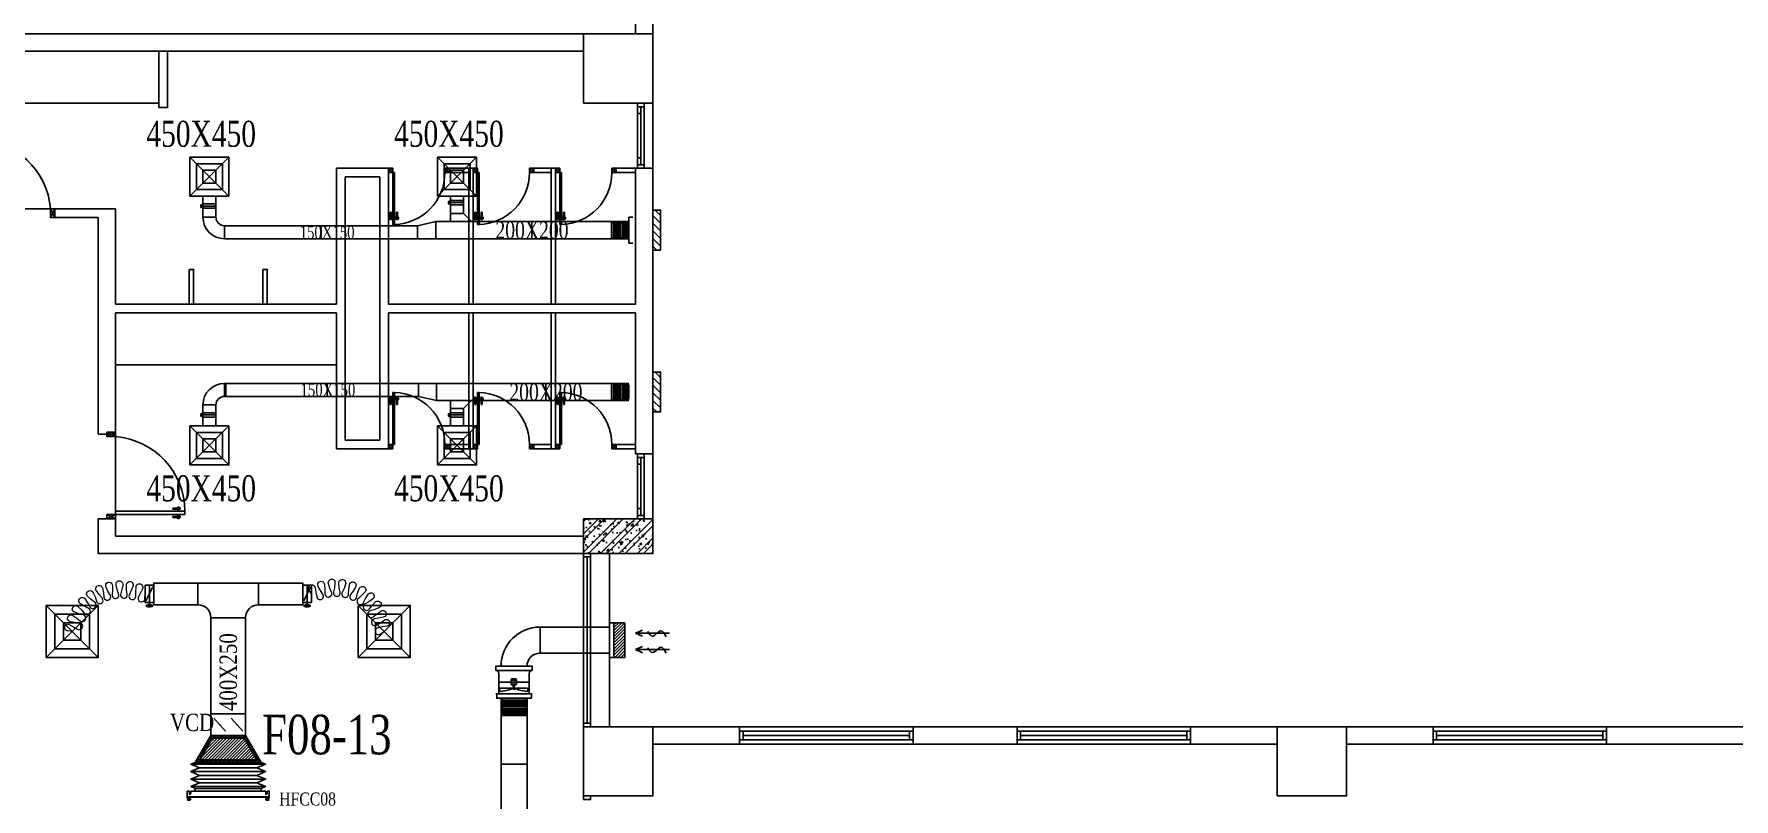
# Model space of a CAD drawing. Header units: metres. Extents: x 352651 to 1421851, y -87441 to -24441.
# Drawn here: x 1015341 to 1034954, y -57295 to -48460 of the extents above; entities that cross this region are included whole.
import ezdxf
from ezdxf.enums import TextEntityAlignment as Align

# ---------------------------------------------------------------- set-up
doc = ezdxf.new("R2010")
doc.units = ezdxf.units.M
doc.header["$LTSCALE"] = 300
doc.header["$MEASUREMENT"] = 0
for name, color, linetype in [('bat noi mem', 4, 'CONTINUOUS'), ('CUA', 8, 'CONTINUOUS'), ('CUAGIO', 2, 'CONTINUOUS'), ('dien', 2, 'CONTINUOUS'), ('HATCH', 145, 'CONTINUOUS'), ('KT', 1, 'CONTINUOUS'), ('THAY', 9, 'CONTINUOUS'), ('thiet bi', 11, 'CONTINUOUS'), ('TUONG', 7, 'CONTINUOUS'), ('vach', 6, 'CONTINUOUS')]:
    doc.layers.add(name, color=color, linetype=linetype)
doc.layers.add('noi mem', color=5, linetype='BATTING', lineweight=0)
doc.styles.add('PHU', font='vntimeh.shx', dxfattribs={"width": 0.8})
doc.styles.add('ROMANS', font='romans.shx', dxfattribs={"width": 0.75, "bigfont": 'romancvn.shx'})
doc.styles.add('VNCC-RMD', font='vntimeh.shx', dxfattribs={"width": 0.75, "height": 300, "bigfont": 'vns.shx'})
doc.linetypes.add('BATTING', pattern='A,0.0001,-0.1,[134,ltypeshp.shx,S=0.1,R=0,X=-0.1,Y=0],-0.2,[134,ltypeshp.shx,S=0.1,R=180,X=0.1,Y=0],-0.1', length=0.4001)

# ---------------------------------------------------------------- blocks, each defined once
blk = doc.blocks.new('A$C1C310622')
at = {"layer": 'CUA', "ltscale": 0.2}
for p, q in [((-167.75, -342.85), (-168.25, -343.35)), ((-167.75, -343.35), (-168.25, -342.85)), ((-167.75, -342.85), (-168.25, -342.85)), ((-168.25, -343.35), (-168.25, -342.85)), ((-167.75, -342.85), (-167.75, -343.35)), ((-167.75, -342.85), (-167.75, -343.35)), ((-167.75, -342.85), (-167.75, -342.85)), ((-161.75, -342.85), (-161.75, -343.35)), ((-161.75, -342.85), (-161.75, -342.85)), ((-161.75, -342.85), (-161.25, -342.85)), ((-161.75, -342.85), (-161.75, -343.35)), ((-161.75, -343.35), (-161.25, -342.85)), ((-161.75, -342.85), (-161.25, -343.35)), ((-161.25, -343.35), (-161.25, -342.85)), ((-167.75, -343.35), (-168.25, -343.35)), ((-161.95, -343.35), (-161.95, -349.35)), ((-161.95, -343.35), (-161.75, -343.35)), ((-161.75, -343.35), (-161.75, -349.35)), ((-161.75, -343.35), (-161.25, -343.35)), ((-161.99, -348.6), (-162.48, -348.6)), ((-162.29, -348.44), (-162.29, -347.94)), ((-162.29, -347.94), (-162.17, -347.94)), ((-162.23, -348.86), (-162.23, -348.31)), ((-162.17, -348.44), (-162.17, -347.94)), ((-161.75, -348.6), (-161.26, -348.6)), ((-161.56, -348.44), (-161.56, -347.94)), ((-161.44, -347.94), (-161.56, -347.94)), ((-161.5, -348.86), (-161.5, -348.31)), ((-161.44, -348.44), (-161.44, -347.94)), ((-161.95, -349.35), (-161.75, -349.35))]:
    blk.add_line(p, q, dxfattribs=at)
for centre in [(-162.23, -348.6), (-161.5, -348.6)]:
    blk.add_circle(centre, 0.173, dxfattribs=at)
at = {"layer": 'CUA', "linetype": 'Continuous'}
blk.add_arc((-161.75, -343.35), 6, 180, 268.2368, dxfattribs=at)
blk = doc.blocks.new('c1000')
at = {"layer": 'CUA', "ltscale": 0.2}
for p, q in [((47, 825), (-2, 825)), ((16, 809), (16, 760)), ((22, 851), (22, 797)), ((28, 809), (28, 760)), ((50, 100), (50, 900)), ((90, 900), (50, 900)), ((90, 100), (90, 900)), ((93, 825), (142, 825)), ((112, 809), (112, 760)), ((118, 851), (118, 797)), ((124, 809), (124, 760)), ((16, 760), (28, 760)), ((124, 760), (112, 760)), ((50, 100), (0, 0)), ((50, 0), (0, 100)), ((50, 0), (50, 100)), ((90, 100), (50, 100)), ((50, 0), (50, 0)), ((950, 0), (950, 100)), ((950, 0), (1000, 100)), ((950, 100), (1000, 0)), ((950, 0), (950, 0))]:
    blk.add_line(p, q, dxfattribs=at)
for points in [[(50, 100), (0, 100), (0, 0), (50, 0)], [(950, 100), (1000, 100), (1000, 0), (950, 0)]]:
    blk.add_lwpolyline(points, close=True, dxfattribs=at)
for centre in [(22, 825), (118, 825)]:
    blk.add_circle(centre, 17.3, dxfattribs=at)
blk.add_arc((81, 28), 872, 4.759, 89.399, dxfattribs=at)
blk = doc.blocks.new('cot1')
at = {"layer": 'vach'}
blk.add_lwpolyline([(-400, -400), (400, -400), (400, 400), (-400, 400)], close=True, dxfattribs=at)
blk = doc.blocks.new('SAD')
at = {"layer": 'CUAGIO', "color": 8}
for p, q in [((-300, -300), (300, 300)), ((300, -300), (-300, 300))]:
    blk.add_line(p, q, dxfattribs=at)
at = {"layer": 'CUAGIO'}
blk.add_lwpolyline([(300, -300), (300, 300), (-300, 300), (-300, -300)], close=True, dxfattribs=at)
at = {"layer": 'CUAGIO', "color": 8}
for points in [[(200, -200), (200, 200), (-200, 200), (-200, -200)], [(100, -100), (100, 100), (-100, 100), (-100, -100)]]:
    blk.add_lwpolyline(points, close=True, dxfattribs=at)
blk = doc.blocks.new('1-van gio D200')
at = {"layer": 'CUAGIO'}
h = blk.add_hatch(dxfattribs=at)
h.set_pattern_fill('ANSI31', color=256, scale=100, style=0)
edge = h.paths.add_edge_path()
edge.add_ellipse((486127, -58494), major_axis=(-38.1, 0), ratio=0.310482, start_angle=0, end_angle=360, ccw=False)
for p, q in [((486167, -58437), (486087, -58277)), ((486127, -58257), (486127, -58494))]:
    blk.add_line(p, q, dxfattribs=at)
at = {"layer": 'CUAGIO', "const_width": 3}
for points in [[(486127, -58457), (486177, -58457), (486177, -58257), (486077, -58257), (486077, -58457), (486127, -58457)], [(486167, -58437), (486087, -58277)], [(486127, -58257), (486127, -58494)]]:
    blk.add_lwpolyline(points, dxfattribs=at)
at = {"layer": 'CUAGIO'}
blk.add_lwpolyline([(486177, -58457), (486077, -58457), (486077, -58257), (486177, -58257)], close=True, dxfattribs=at)
at = {"layer": 'CUAGIO', "const_width": 5.35}
blk.add_lwpolyline([(486131, -58357, -1), (486123, -58357, -1)], format="xyb", close=True, dxfattribs=at)
at = {"layer": 'CUAGIO', "extrusion": (0, 0, -1)}
blk.add_ellipse((486127, -58494), major_axis=(-38.1, 0), ratio=0.310482, start_param=-1.570796, end_param=4.712389, dxfattribs=at)
blk = doc.blocks.new('Quat thong gio 2')
at = {"layer": 'CUAGIO', "color": 2}
for p, q in [((604439, -54339), (604439, -54304)), ((604711, -54304), (604711, -54724)), ((604711, -54304), (604711, -54304)), ((604439, -54689), (604439, -54339)), ((604439, -54339), (604676, -54339)), ((604493, -54499), (604493, -54511)), ((604493, -54499), (604512, -54499)), ((604493, -54523), (604493, -54511)), ((604493, -54523), (604512, -54523)), ((604504, -54486), (604497, -54486)), ((604500, -54486), (604500, -54499)), ((604500, -54536), (604500, -54523)), ((604504, -54352), (604504, -54499)), ((604504, -54670), (604504, -54523)), ((604512, -54499), (604512, -54511)), ((604512, -54506), (604535, -54506)), ((604512, -54523), (604512, -54511)), ((604512, -54516), (604535, -54516)), ((604535, -54494), (604551, -54479)), ((604535, -54494), (604535, -54511)), ((604535, -54528), (604535, -54511)), ((604551, -54479), (604551, -54511)), ((604551, -54479), (604598, -54479)), ((604551, -54543), (604551, -54511)), ((604574, -54339), (604574, -54478)), ((604575, -54543), (604575, -54479)), ((604576, -54339), (604576, -54478)), ((604598, -54479), (604598, -54543)), ((604613, -54494), (604613, -54511)), ((604613, -54528), (604613, -54511)), ((604439, -54689), (604676, -54689)), ((604439, -54689), (604439, -54724)), ((604504, -54536), (604497, -54536)), ((604535, -54528), (604551, -54543)), ((604551, -54543), (604598, -54543)), ((604574, -54543), (604574, -54689)), ((604576, -54543), (604576, -54689)), ((604711, -54724), (604711, -54724))]:
    blk.add_line(p, q, dxfattribs=at)
at = {"layer": 'CUAGIO', "color": 2, "const_width": 1}
for points in [[(604439, -54304), (604439, -54339)], [(604439, -54724), (604439, -54689)]]:
    blk.add_lwpolyline(points, dxfattribs=at)
for points in [[(604711, -54304), (604711, -54304, -0.414214), (604676, -54339), (604439, -54339)], [(604711, -54724), (604711, -54724, 0.414214), (604676, -54689), (604439, -54689)]]:
    blk.add_lwpolyline(points, format="xyb", dxfattribs=at)
at = {"layer": 'CUAGIO', "color": 2}
for points in [[(604497, -54486, -0.067078), (604469, -54367, -0.673836), (604504, -54352)], [(604497, -54536, 0.067078), (604469, -54655, 0.673836), (604504, -54670)]]:
    blk.add_lwpolyline(points, format="xyb", dxfattribs=at)
for centre, radius, start, end in [((604676, -54304), 35, 270, 0), ((604575, -54478), 1.5, 213.5573, 326.4427), ((604598, -54494), 15, 0, 90), ((604575, -54544), 1.5, 33.5573, 146.4427), ((604598, -54528), 15, 270, 0), ((604676, -54724), 35, 0, 90)]:
    blk.add_arc(centre, radius, start, end, dxfattribs=at)
blk = doc.blocks.new('bac noi mem')
at = {"layer": 'bat noi mem'}
for p, q in [((493887, -64673), (493867, -64693)), ((494067, -64693), (493867, -64693)), ((493867, -64693), (493887, -64713)), ((493887, -64713), (493867, -64733)), ((494047, -64673), (493887, -64673)), ((494047, -64713), (493887, -64713)), ((494047, -64673), (494067, -64693)), ((494067, -64693), (494047, -64713)), ((494047, -64713), (494067, -64733)), ((494067, -64733), (493867, -64733)), ((493867, -64733), (493887, -64753)), ((493887, -64753), (493867, -64773)), ((494067, -64773), (493867, -64773)), ((493867, -64773), (493887, -64793)), ((493887, -64793), (493867, -64813)), ((494067, -64813), (493867, -64813)), ((493867, -64813), (493887, -64833)), ((493887, -64833), (493867, -64853)), ((494067, -64853), (493867, -64853)), ((493867, -64853), (493887, -64873)), ((494047, -64753), (493887, -64753)), ((494047, -64793), (493887, -64793)), ((494047, -64833), (493887, -64833)), ((494047, -64873), (493887, -64873)), ((494067, -64733), (494047, -64753)), ((494047, -64753), (494067, -64773)), ((494067, -64773), (494047, -64793)), ((494047, -64793), (494067, -64813)), ((494067, -64813), (494047, -64833)), ((494047, -64833), (494067, -64853)), ((494067, -64853), (494047, -64873))]:
    blk.add_line(p, q, dxfattribs=at)

msp = doc.modelspace()

# ---------------------------------------------------------------- hatches: boundary and pattern name
at = {"layer": 'CUAGIO'}
h = msp.add_hatch(dxfattribs=at)
h.set_pattern_fill('ANSI31', color=256, scale=100, style=0)
h.set_pattern_definition([(315, (1049375.8025, 192657.5093), (4.41941738, 4.41941738), [])])
edge = h.paths.add_edge_path()
edge.add_ellipse((1020128.8, -50406), major_axis=(0, -19), ratio=0.3104819, start_angle=0, end_angle=360, ccw=False)
h = msp.add_hatch(dxfattribs=at)
h.set_pattern_fill('ANSI31', color=256, scale=100, style=0)
h.set_pattern_definition([(315, (1046518.264, 192615.432), (4.41941738, 4.41941738), [])])
edge = h.paths.add_edge_path()
edge.add_ellipse((1017271.3, -50448.1), major_axis=(0, -19), ratio=0.3104819, start_angle=0, end_angle=360, ccw=False)
h = msp.add_hatch(dxfattribs=at)
h.set_pattern_fill('ANSI31', color=256, scale=500, style=0)
h.set_pattern_definition([(315, (508645.29, -99930.654), (-44.194174, -44.194174), [])])
h.paths.add_polyline_path([(1022482.1, -50955.2), (1022569.3, -50955.2), (1022569.3, -50494.3), (1022482.1, -50494.3)])
h = msp.add_hatch(dxfattribs=at)
h.set_pattern_fill('ANSI31', color=256, scale=500, style=0)
h.set_pattern_definition([(315, (508645.29, -101800.344), (-44.194174, -44.194174), [])])
h.paths.add_polyline_path([(1022482.1, -52824.8), (1022569.3, -52824.8), (1022569.3, -52364), (1022482.1, -52364)])
h = msp.add_hatch(dxfattribs=at)
h.set_pattern_fill('ANSI31', color=256, scale=100, style=0)
h.set_pattern_definition([(315, (1046518.264, 190203.664), (4.41941738, 4.41941738), [])])
edge = h.paths.add_edge_path()
edge.add_ellipse((1017271.3, -52859.8), major_axis=(0, -19), ratio=0.3104819, start_angle=0, end_angle=360, ccw=False)
h = msp.add_hatch(dxfattribs=at)
h.set_pattern_fill('ANSI31', color=256, scale=100, style=0)
h.set_pattern_definition([(315, (1049375.8025, 190203.664), (4.41941738, 4.41941738), [])])
edge = h.paths.add_edge_path()
edge.add_ellipse((1020128.8, -52859.8), major_axis=(0, -19), ratio=0.3104819, start_angle=0, end_angle=360, ccw=False)
h = msp.add_hatch(dxfattribs=at)
h.set_pattern_fill('DOTS', color=256, scale=200, style=0)
h.set_pattern_definition([(0, (187528.832, -113850.794), (6.25, 12.5), [0, -12.5])])
h.paths.add_polyline_path([(1017382.1, -56561.5), (1017201.1, -56871.5), (1017963.1, -56871.5), (1017782.1, -56561.5)])
h.paths.add_polyline_path([(1017764.9, -56591.5), (1017910.8, -56841.5), (1017253.4, -56841.5), (1017399.3, -56591.5)], flags=16)
h = msp.add_hatch(dxfattribs=at)
h.set_pattern_fill('ANSI31', color=256, scale=200, style=0)
h.set_pattern_definition([(45, (174941.88, -88621.382), (-17.6776695, 17.6776695), [])])
h.paths.add_polyline_path([(1017910.8, -56841.5), (1017764.9, -56591.5), (1017399.3, -56591.5), (1017253.4, -56841.5)])
at = {"layer": 'dien'}
h = msp.add_hatch(dxfattribs=at)
h.set_pattern_fill('ANSI31', color=256, scale=200, style=0)
h.set_pattern_definition([(45, (262244.898, -63978.07), (-17.6776695, 17.6776695), [])])
h.paths.add_polyline_path([(1022158.1, -55259.6), (1022032.1, -55259.6), (1022032.1, -55659.6), (1022158.1, -55659.6)])
at = {"layer": 'HATCH', "linetype": 'Continuous'}
h = msp.add_hatch(dxfattribs=at)
h.set_pattern_fill('ANSI32', color=256, scale=400, style=0)
h.set_pattern_definition([(45, (533849.62, -347750.56), (-106.066017, 106.066017), []), (45, (533920.34, -347750.56), (-106.066017, 106.066017), [])])
h.paths.add_polyline_path([(1022382.1, -54059.6), (1022082.1, -54059.6), (1022082.1, -54359.6), (1022382.1, -54359.6)])
h.paths.add_polyline_path([(1022482.1, -54059.6), (1022382.1, -54059.6), (1022382.1, -54359.6), (1022482.1, -54359.6)])
h.paths.add_polyline_path([(1022082.1, -54059.6), (1021682.1, -54059.6), (1021682.1, -54359.6), (1022082.1, -54359.6)])
h.paths.add_polyline_path([(1022082.1, -54359.6), (1021682.1, -54359.6), (1021682.1, -54459.6), (1022082.1, -54459.6)])
h.paths.add_polyline_path([(1022482.1, -54359.6), (1022082.1, -54359.6), (1022082.1, -54459.6), (1022482.1, -54459.6)])
h = msp.add_hatch(dxfattribs=at)
h.set_pattern_fill('AR-CONC,_O', color=256, scale=30)
h.set_pattern_definition([(50, (533849.62, -347750.56), (215.178055, -18.82564), [22.5, -247.5]), (355, (533849.62, -347750.56), (-41.6254, 225.65764), [18, -198]), (100.4514, (533867.56, -347752.12), (173.552815, 206.83186), [19.12206, -210.34263]), (46.1842, (533849.62, -347690.56), (320.17231, -49.6557), [33.75, -371.25]), (96.6356, (533876.3, -347694.7), (280.39881, 292.23536), [28.68309, -315.5139]), (351.1842, (533849.62, -347690.56), (280.39858, 292.23558), [27, -297]), (21, (533879.62, -347705.56), (179.072116, -120.785667), [22.5, -247.5]), (326, (533879.62, -347705.56), (72.9946, 217.54501), [18, -198]), (71.4514, (533894.55, -347715.62), (252.06679, 96.75915), [19.12206, -210.34263]), (37.5, (533849.624, -347750.556), (3.647957, 99.868156), [0, -195.6, 0, -201, 0, -198.75]), (7.5, (533849.62, -347750.56), (78.920861, 118.323514), [0, -114.6, 0, -191.1, 0, -75.75]), (327.5, (533782.724, -347750.556), (160.146731, -6.766462), [0, -75, 0, -234, 0, -310.5]), (317.5, (533752.72, -347750.56), (174.95585, 30.031495), [0, -97.5, 0, -155.4, 0, -220.5])])
h.paths.add_polyline_path([(1022382.1, -54059.6), (1022082.1, -54059.6), (1022082.1, -54359.6), (1022382.1, -54359.6)])
h.paths.add_polyline_path([(1022482.1, -54059.6), (1022382.1, -54059.6), (1022382.1, -54359.6), (1022482.1, -54359.6)])
h.paths.add_polyline_path([(1022482.1, -54359.6), (1022082.1, -54359.6), (1022082.1, -54459.6), (1022482.1, -54459.6)])
h.paths.add_polyline_path([(1022082.1, -54359.6), (1021682.1, -54359.6), (1021682.1, -54459.6), (1022082.1, -54459.6)])
h.paths.add_polyline_path([(1022082.1, -54059.6), (1021682.1, -54059.6), (1021682.1, -54359.6), (1022082.1, -54359.6)])

# ---------------------------------------------------------------- linework, layer by layer
at = {"layer": 'bat noi mem'}
for p, q in [((1020749.8, -56131.6), (1020729.8, -56151.6)), ((1021029.4, -56151.6), (1020729.8, -56151.6)), ((1020729.8, -56151.6), (1020749.8, -56171.6)), ((1020749.8, -56171.6), (1020729.8, -56191.6)), ((1021029.4, -56191.6), (1020729.8, -56191.6)), ((1020729.8, -56191.6), (1020749.8, -56211.6)), ((1020749.8, -56211.6), (1020729.8, -56231.6)), ((1021029.4, -56231.6), (1020729.8, -56231.6)), ((1020729.8, -56231.6), (1020749.8, -56251.6)), ((1020749.8, -56251.6), (1020729.8, -56271.6)), ((1021029.4, -56271.6), (1020729.8, -56271.6)), ((1020729.8, -56271.6), (1020749.8, -56291.6)), ((1021009.4, -56131.6), (1020749.8, -56131.6)), ((1021009.4, -56171.6), (1020749.8, -56171.6)), ((1021009.4, -56211.6), (1020749.8, -56211.6)), ((1021009.4, -56251.6), (1020749.8, -56251.6)), ((1021009.4, -56131.6), (1021029.4, -56151.6)), ((1021029.4, -56151.6), (1021009.4, -56171.6)), ((1021009.4, -56171.6), (1021029.4, -56191.6)), ((1021029.4, -56191.6), (1021009.4, -56211.6)), ((1021009.4, -56211.6), (1021029.4, -56231.6)), ((1021029.4, -56231.6), (1021009.4, -56251.6)), ((1021009.4, -56251.6), (1021029.4, -56271.6)), ((1021029.4, -56271.6), (1021009.4, -56291.6)), ((1020749.8, -56291.6), (1020729.8, -56311.6)), ((1021029.4, -56311.6), (1020729.8, -56311.6)), ((1020729.8, -56311.6), (1020749.8, -56331.6)), ((1021029.4, -56331.6), (1020729.8, -56331.6)), ((1021009.4, -56291.6), (1020749.8, -56291.6)), ((1021009.4, -56291.6), (1021029.4, -56311.6)), ((1021029.4, -56311.6), (1021009.4, -56331.6)), ((1018013.1, -56892.9), (1017151.1, -56892.9)), ((1018013.1, -56892.9), (1017151.1, -56892.9)), ((1017151.1, -56978.6), (1018013.1, -56978.6)), ((1018013.1, -57064.3), (1017151.1, -57064.3)), ((1017913.1, -56935.7), (1017251.1, -56935.7)), ((1017913.1, -57021.5), (1017251.1, -57021.5)), ((1018013.1, -57150), (1017151.1, -57150)), ((1017201.1, -57171.5), (1017963.1, -57171.5)), ((1017251.1, -57107.2), (1017913.1, -57107.2))]:
    msp.add_line(p, q, dxfattribs=at)
for points in [[(1017201.1, -57171.5), (1017151.1, -57150), (1017251.1, -57107.2), (1017151.1, -57064.3), (1017251.1, -57021.5), (1017151.1, -56978.6), (1017251.1, -56935.7), (1017151.1, -56892.9), (1017201.1, -56871.5)], [(1017963.1, -57171.5), (1018013.1, -57150), (1017913.1, -57107.2), (1018013.1, -57064.3), (1017913.1, -57021.5), (1018013.1, -56978.6), (1017913.1, -56935.7), (1018013.1, -56892.9), (1017963.1, -56871.5)]]:
    msp.add_lwpolyline(points, dxfattribs=at)
at = {"layer": 'CUA', "linetype": 'Continuous'}
for p, q in [((1016782.1, -48659.6), (1016782.1, -49309.6)), ((1016882.1, -48659.6), (1016882.1, -49309.6)), ((1014482.1, -49259.6), (1016782.1, -49259.6)), ((1016782.1, -49309.6), (1016882.1, -49309.6)), ((1022302.1, -49889.6), (1022302.1, -49379.6)), ((1022342.1, -49379.6), (1022342.1, -49889.6)), ((1022382.1, -49969.6), (1022382.1, -49299.6)), ((1020357.1, -50009.6), (1020132.1, -50009.6)), ((1021307.1, -50009.6), (1021107.1, -50009.6)), ((1022282.1, -50009.6), (1022057.1, -50009.6)), ((1020132.1, -50059.6), (1020357.1, -50059.6)), ((1021107.1, -50059.6), (1021307.1, -50059.6)), ((1022057.1, -50059.6), (1022282.1, -50059.6)), ((1016282.1, -52279.6), (1018832.1, -52279.6)), ((1020132.1, -53199.6), (1020357.1, -53199.6)), ((1020357.1, -53249.6), (1020132.1, -53249.6)), ((1021107.1, -53199.6), (1021307.1, -53199.6)), ((1021307.1, -53249.6), (1021107.1, -53249.6)), ((1022057.1, -53199.6), (1022282.1, -53199.6)), ((1022282.1, -53249.6), (1022057.1, -53249.6)), ((1022302.1, -53939.6), (1022302.1, -53429.6)), ((1022342.1, -53429.6), (1022342.1, -53939.6)), ((1022382.1, -54019.6), (1022382.1, -53349.6)), ((1021682.1, -56419.6), (1021682.1, -54499.6)), ((1021682.1, -56419.6), (1021682.1, -54499.6)), ((1021722.1, -54499.6), (1021722.1, -56419.6)), ((1021722.1, -54499.6), (1021722.1, -56419.6)), ((1021762.1, -56419.6), (1021762.1, -54499.6)), ((1021762.1, -56419.6), (1021762.1, -54499.6)), ((1023482.1, -56509.6), (1025482.1, -56509.6)), ((1025482.1, -56509.6), (1023482.1, -56509.6)), ((1025482.1, -56609.6), (1023482.1, -56609.6)), ((1025442.1, -56559.6), (1023522.1, -56559.6)), ((1026682.1, -56509.6), (1028682.1, -56509.6)), ((1028682.1, -56509.6), (1026682.1, -56509.6)), ((1028682.1, -56609.6), (1026682.1, -56609.6)), ((1028642.1, -56559.6), (1026722.1, -56559.6)), ((1031482.1, -56509.6), (1033482.1, -56509.6)), ((1033482.1, -56509.6), (1031482.1, -56509.6)), ((1033482.1, -56609.6), (1031482.1, -56609.6)), ((1033442.1, -56559.6), (1031522.1, -56559.6))]:
    msp.add_line(p, q, dxfattribs=at)
at = {"layer": 'CUA'}
for points in [[(1022302.1, -49299.6), (1022382.1, -49299.6), (1022382.1, -49259.6), (1022302.1, -49259.6)], [(1022302.1, -49299.6), (1022302.1, -49379.6), (1022342.1, -49379.6), (1022342.1, -49299.6)], [(1022302.1, -49889.6), (1022302.1, -49969.6), (1022342.1, -49969.6), (1022342.1, -49889.6)], [(1022302.1, -50009.6), (1022382.1, -50009.6), (1022382.1, -49969.6), (1022302.1, -49969.6)], [(1022302.1, -53349.6), (1022382.1, -53349.6), (1022382.1, -53309.6), (1022302.1, -53309.6)], [(1022302.1, -53349.6), (1022302.1, -53429.6), (1022342.1, -53429.6), (1022342.1, -53349.6)], [(1022302.1, -53939.6), (1022302.1, -54019.6), (1022342.1, -54019.6), (1022342.1, -53939.6)], [(1022302.1, -54059.6), (1022382.1, -54059.6), (1022382.1, -54019.6), (1022302.1, -54019.6)]]:
    msp.add_lwpolyline(points, close=True, dxfattribs=at)
at = {"layer": 'CUA', "linetype": 'Continuous'}
for points in [[(1020357.1, -51579.6), (1020357.1, -50009.6), (1020407.1, -50009.6), (1020407.1, -51579.6)], [(1021307.1, -51579.6), (1021307.1, -50009.6), (1021357.1, -50009.6), (1021357.1, -51579.6)], [(1017132.1, -51179.6), (1017182.1, -51179.6), (1017182.1, -51579.6), (1017132.1, -51579.6)], [(1017982.1, -51179.6), (1018032.1, -51179.6), (1018032.1, -51579.6), (1017982.1, -51579.6)], [(1020357.1, -51679.6), (1020357.1, -53249.6), (1020407.1, -53249.6), (1020407.1, -51679.6)], [(1021307.1, -51679.6), (1021307.1, -53249.6), (1021357.1, -53249.6), (1021357.1, -51679.6)], [(1021682.1, -54499.6), (1021762.1, -54499.6), (1021762.1, -54459.6), (1021682.1, -54459.6)], [(1021682.1, -56459.6), (1021762.1, -56459.6), (1021762.1, -56419.6), (1021682.1, -56419.6)], [(1021682.1, -56459.6), (1021762.1, -56459.6), (1021762.1, -56419.6), (1021682.1, -56419.6)], [(1023482.1, -56609.6), (1023522.1, -56609.6), (1023522.1, -56509.6), (1023482.1, -56509.6)], [(1025482.1, -56609.6), (1025442.1, -56609.6), (1025442.1, -56509.6), (1025482.1, -56509.6)], [(1026682.1, -56609.6), (1026722.1, -56609.6), (1026722.1, -56509.6), (1026682.1, -56509.6)], [(1028682.1, -56609.6), (1028642.1, -56609.6), (1028642.1, -56509.6), (1028682.1, -56509.6)], [(1031482.1, -56609.6), (1031522.1, -56609.6), (1031522.1, -56509.6), (1031482.1, -56509.6)], [(1033482.1, -56609.6), (1033442.1, -56609.6), (1033442.1, -56509.6), (1033482.1, -56509.6)], [(1021682.1, -57259.6), (1021762.1, -57259.6), (1021762.1, -57299.6), (1021682.1, -57299.6)]]:
    msp.add_lwpolyline(points, close=True, dxfattribs=at)
at = {"layer": 'CUAGIO'}
for p, q in [((1017289.6, -50332.6), (1017289.6, -50574.7)), ((1017439.6, -50574.7), (1017439.6, -50332.6)), ((1020147.1, -50332.6), (1020147.1, -50624.7)), ((1020297.1, -50532.6), (1020297.1, -50332.6)), ((1017439.6, -50448.1), (1017271.3, -50448.1)), ((1017439.6, -50574.7), (1017289.6, -50574.7)), ((1020297.1, -50406), (1020128.8, -50406)), ((1020297.1, -50532.6), (1020147.1, -50532.6)), ((1020297.1, -50532.6), (1020389.2, -50624.7)), ((1022205.3, -50874.7), (1022205.3, -50574.7)), ((1022205.3, -50574.7), (1022251.4, -50574.7)), ((1019765.9, -50674.7), (1017539.6, -50674.7)), ((1017539.6, -50824.7), (1017539.6, -50674.7)), ((1018655.9, -50824.7), (1018655.9, -50674.7)), ((1019975.9, -50624.7), (1019765.9, -50674.7)), ((1019765.9, -50674.7), (1019765.9, -50824.7)), ((1019975.9, -50624.7), (1019975.9, -50824.7)), ((1020063.8, -50624.7), (1019975.9, -50624.7)), ((1022205.3, -50624.7), (1020063.8, -50624.7)), ((1021085.9, -50824.7), (1021085.9, -50624.7)), ((1022205.3, -50824.7), (1017539.6, -50824.7)), ((1022205.3, -50874.7), (1022251.4, -50874.7)), ((1022205.3, -52494.4), (1017539.6, -52494.4)), ((1017539.6, -52494.4), (1017539.6, -52644.4)), ((1017555.3, -52494.4), (1017555.3, -52644.4)), ((1018722.3, -52494.4), (1018722.3, -52644.4)), ((1019775.3, -52644.4), (1019775.3, -52494.4)), ((1019985.3, -52694.4), (1019985.3, -52494.4)), ((1021246.6, -52694.4), (1021246.6, -52494.4)), ((1017289.6, -52986.5), (1017289.6, -52744.4)), ((1017439.6, -52744.4), (1017289.6, -52744.4)), ((1017439.6, -52744.4), (1017439.6, -52986.5)), ((1019775.3, -52644.4), (1017539.6, -52644.4)), ((1019985.3, -52694.4), (1019775.3, -52644.4)), ((1022205.3, -52694.4), (1019985.3, -52694.4)), ((1020147.1, -52986.5), (1020147.1, -52694.4)), ((1020297.1, -52786.5), (1020389.2, -52694.4)), ((1017439.6, -52859.8), (1017271.3, -52859.8)), ((1020297.1, -52859.8), (1020128.8, -52859.8)), ((1020297.1, -52786.5), (1020147.1, -52786.5)), ((1020297.1, -52786.5), (1020297.1, -52986.5)), ((1017782.1, -55201.5), (1017382.1, -55201.5)), ((1021982.1, -55259.6), (1021982.1, -55659.6)), ((1022032.1, -55259.6), (1021982.1, -55259.6)), ((1021982.1, -55259.6), (1021982.1, -55659.6)), ((1022032.1, -55259.6), (1021982.1, -55259.6)), ((1022032.1, -55659.6), (1022032.1, -55259.6)), ((1022032.1, -55659.6), (1022032.1, -55259.6)), ((1021179.4, -55609.6), (1021179.4, -55309.6)), ((1022032.1, -55659.6), (1021982.1, -55659.6)), ((1022032.1, -55659.6), (1021982.1, -55659.6)), ((1020669.4, -55809.6), (1020669.4, -55759.6)), ((1021089.4, -55809.6), (1021089.4, -55759.6)), ((1020679.4, -56081.6), (1020679.4, -56131.6)), ((1021079.4, -56131.6), (1021079.4, -56081.6)), ((1017549, -56510.7), (1017415.2, -56362.2)), ((1017749, -56510.7), (1017615.2, -56362.2)), ((1017201.1, -56871.5), (1017382.1, -56561.5)), ((1017382.1, -56561.5), (1017782.1, -56561.5)), ((1017782.1, -56561.5), (1017963.1, -56871.5)), ((1017201.1, -56871.5), (1017963.1, -56871.5)), ((1017201.1, -56871.5), (1017963.1, -56871.5)), ((1017913.1, -56935.7), (1017913.1, -56935.7))]:
    msp.add_line(p, q, dxfattribs=at)
at = {"layer": 'CUAGIO', "linetype": 'ByBlock', "ltscale": 1.5}
for p, q in [((1022005.3, -50824.7), (1022005.3, -50624.7)), ((1022005.3, -52694.4), (1022005.3, -52494.4))]:
    msp.add_line(p, q, dxfattribs=at)
at = {"layer": 'CUAGIO', "ltscale": 1.5}
for p, q in [((1017232.1, -54801.5), (1017932.1, -54801.5)), ((1020729.4, -56891.6), (1020729.4, -56131.6)), ((1021029.4, -56891.6), (1021029.4, -56131.6))]:
    msp.add_line(p, q, dxfattribs=at)
at = {"layer": 'CUAGIO', "color": 2}
for p, q in [((1017382.1, -55201.5), (1017382.1, -56311.5)), ((1017782.1, -56311.5), (1017782.1, -55201.5)), ((1021179.4, -55309.6), (1021982.1, -55309.6)), ((1021179.4, -55609.6), (1021982.1, -55609.6)), ((1020729.4, -55759.6), (1021029.4, -55759.6)), ((1021029.4, -56131.6), (1020729.4, -56131.6))]:
    msp.add_line(p, q, dxfattribs=at)
at = {"layer": 'CUAGIO', "color": 6, "ltscale": 100}
for p, q in [((1022278.8, -55380), (1022360.3, -55345.2)), ((1022673.8, -55380), (1022278.8, -55380)), ((1022278.8, -55380), (1022360.3, -55414.8)), ((1022278.8, -55570), (1022360.3, -55535.2)), ((1022673.8, -55570), (1022278.8, -55570)), ((1022278.8, -55570), (1022360.3, -55604.8))]:
    msp.add_line(p, q, dxfattribs=at)
at = {"layer": 'CUAGIO', "const_width": 1.5}
for points in [[(1020147.1, -50406), (1020147.1, -50431), (1020297.1, -50431), (1020297.1, -50381), (1020147.1, -50381), (1020147.1, -50406)], [(1020181.8, -50426), (1020261.7, -50386)], [(1017439.6, -50448.1), (1017271.3, -50448.1)], [(1017289.6, -50448.1), (1017289.6, -50473.1), (1017439.6, -50473.1), (1017439.6, -50423.1), (1017289.6, -50423.1), (1017289.6, -50448.1)], [(1017324.3, -50468.1), (1017404.2, -50428.1)], [(1020297.1, -50406), (1020128.8, -50406)], [(1017439.6, -52859.8), (1017271.3, -52859.8)], [(1017289.6, -52859.8), (1017289.6, -52884.8), (1017439.6, -52884.8), (1017439.6, -52834.8), (1017289.6, -52834.8), (1017289.6, -52859.8)], [(1017324.3, -52879.8), (1017404.2, -52839.9)], [(1020297.1, -52859.8), (1020128.8, -52859.8)], [(1020147.1, -52859.8), (1020147.1, -52884.8), (1020297.1, -52884.8), (1020297.1, -52834.8), (1020147.1, -52834.8), (1020147.1, -52859.8)], [(1020181.8, -52879.8), (1020261.7, -52839.9)]]:
    msp.add_lwpolyline(points, dxfattribs=at)
at = {"layer": 'CUAGIO'}
for points in [[(1020147.1, -50431), (1020147.1, -50381), (1020297.1, -50381), (1020297.1, -50431)], [(1017289.6, -50473.1), (1017289.6, -50423.1), (1017439.6, -50423.1), (1017439.6, -50473.1)], [(1022482.1, -50955.2), (1022569.3, -50955.2), (1022569.3, -50494.3), (1022482.1, -50494.3)], [(1022482.1, -52824.8), (1022569.3, -52824.8), (1022569.3, -52364), (1022482.1, -52364)], [(1017289.6, -52884.8), (1017289.6, -52834.8), (1017439.6, -52834.8), (1017439.6, -52884.8)], [(1020147.1, -52884.8), (1020147.1, -52834.8), (1020297.1, -52834.8), (1020297.1, -52884.8)], [(1016672.1, -54826.5), (1016722.1, -54826.5), (1016722.1, -55026.5), (1016672.1, -55026.5)], [(1017232.1, -55051.5), (1016722.1, -55051.5), (1016722.1, -54801.5), (1017232.1, -54801.5)], [(1017932.1, -55051.5), (1018442.1, -55051.5), (1018442.1, -54801.5), (1017932.1, -54801.5)], [(1018442.1, -54826.5), (1018492.1, -54826.5), (1018492.1, -55026.5), (1018442.1, -55026.5)], [(1017382.1, -56311.5), (1017782.1, -56311.5), (1017782.1, -56561.5), (1017382.1, -56561.5)], [(1017382.1, -56561.5), (1017782.1, -56561.5), (1017963.1, -56871.5), (1017201.1, -56871.5)], [(1017399.3, -56591.5), (1017764.9, -56591.5), (1017910.8, -56841.5), (1017253.4, -56841.5)]]:
    msp.add_lwpolyline(points, close=True, dxfattribs=at)
for points, const_width in [([(1020221.8, -50407.8, -1), (1020221.8, -50404.2, -1)], 2.67), ([(1017364.3, -50449.9, -1), (1017364.3, -50446.2, -1)], 2.67), ([(1017364.3, -52861.7, -1), (1017364.3, -52858, -1)], 2.67), ([(1020221.8, -52861.7, -1), (1020221.8, -52858, -1)], 2.67), ([(1017477.1, -56436.5, 1), (1017487.1, -56436.5, 1)], 10), ([(1017677.1, -56436.5, 1), (1017687.1, -56436.5, 1)], 10)]:
    msp.add_lwpolyline(points, format="xyb", close=True, dxfattribs=dict(at, const_width=const_width))
at = {"layer": 'CUAGIO', "color": 2}
for points in [[(1020669.4, -55809.6), (1021089.4, -55809.6), (1021089.4, -55759.6), (1020669.4, -55759.6)], [(1020679.4, -56081.6), (1021079.4, -56081.6), (1021079.4, -56131.6), (1020679.4, -56131.6)], [(1020729.4, -56891.6), (1021029.4, -56891.6), (1021029.4, -60054), (1020729.4, -60054)]]:
    msp.add_lwpolyline(points, close=True, dxfattribs=at)
at = {"layer": 'CUAGIO'}
for centre, radius, start, end in [((1017539.6, -50574.7), 250, 180, 270), ((1017539.6, -50574.7), 100, 180, 270), ((1017539.6, -52744.4), 250, 90, 180), ((1017539.6, -52744.4), 100, 90, 180), ((1017232.1, -55201.5), 150, 0, 90), ((1017932.1, -55201.5), 150, 90, 180), ((1021179.4, -55759.6), 450, 90, 180), ((1021179.4, -55759.6), 150, 90, 180)]:
    msp.add_arc(centre, radius, start, end, dxfattribs=at)
at = {"layer": 'CUAGIO', "extrusion": (0, 0, -1)}
for centre in [(1020128.8, -50406), (1017271.3, -50448.1), (1017271.3, -52859.8), (1020128.8, -52859.8)]:
    msp.add_ellipse(centre, major_axis=(0, -19), ratio=0.3104819, start_param=-1.5707963, end_param=4.712389, dxfattribs=at)
at = {"layer": 'CUAGIO', "color": 9, "ltscale": 100}
for points in [[(1022635.8, -55420), (1022570.3, -55352.5), (1022477.8, -55414.5), (1022421.8, -55360.5)], [(1022635.8, -55610), (1022570.3, -55542.5), (1022477.8, -55604.5), (1022421.8, -55550.5)]]:
    msp.add_spline(points, degree=3, dxfattribs=at)
at = {"layer": 'dien'}
msp.add_lwpolyline([(1022158.1, -55259.6), (1022032.1, -55259.6), (1022032.1, -55659.6), (1022158.1, -55659.6)], close=True, dxfattribs=at)
at = {"layer": 'noi mem', "linetype": 'ByBlock', "ltscale": 1.5}
for points in [[(1015782.1, -55359.6), (1015731.4, -55354.4, -1.3333333), (1015753.8, -55282.8), (1015798.4, -55307.6), (1015843, -55332.4, 1.3333333), (1015865.5, -55260.8), (1015814.8, -55255.6), (1015763.8, -55246.9, -1.3333333), (1015790.8, -55177), (1015834.4, -55204.8), (1015873.8, -55236.2, 1.3333333), (1015907.6, -55169.2), (1015858.9, -55156.2), (1015810.6, -55137.7, -1.3333333), (1015850.7, -55074.4), (1015888, -55110.2), (1015920.6, -55148.6, 1.3333333), (1015966.8, -55089.5), (1015921.6, -55067.2), (1015877.8, -55039.8, -1.3333333), (1015929.5, -54985.4), (1015959.1, -55027.8), (1015983.6, -55071.9, 1.3333333), (1016040.3, -55022.9), (1016000.3, -54992.2), (1015962.8, -54956.7, -1.3333333), (1016024.1, -54913.5), (1016044.9, -54960.9), (1016060.3, -55008.8, 1.3333333), (1016125.5, -54971.8), (1016092.2, -54934), (1016062.3, -54891.9, -1.3333333), (1016130.8, -54861.4), (1016142, -54911.9), (1016147.8, -54962, 1.3333333), (1016219, -54938.4), (1016193.7, -54894.8), (1016172.5, -54847.6, -1.3333333), (1016245.7, -54831.1), (1016246.8, -54882.8), (1016242.7, -54933, 1.3333333), (1016317.1, -54923.8), (1016300.9, -54876.1), (1016289.3, -54825.7, -1.3333333), (1016364.3, -54823.8), (1016355.3, -54874.7), (1016341.5, -54923.2, 1.3333333), (1016416.3, -54928.6), (1016409.6, -54878.6), (1016408.1, -54827, -1.3333333), (1016482, -54839.7), (1016463.3, -54887.9), (1016441.6, -54934, 1.3333333), (1016514.5, -54951.6), (1016516.2, -54900.7), (1016518.1, -54849.7, -1.3333333), (1016591, -54867.4), (1016569.2, -54913.6), (1016547.4, -54959.7, 1.3333333), (1016620.2, -54977.5), (1016622.1, -54926.5)], [(1018542.1, -54926.5), (1018514.7, -54883.5, -1.3333333), (1018584.6, -54856.1), (1018593.7, -54906.3), (1018602.7, -54956.4, 1.3333333), (1018672.5, -54929.1), (1018645.3, -54886.2), (1018620.9, -54840.6, -1.3333333), (1018692.6, -54818.4), (1018698.2, -54869.8), (1018698, -54920.1, 1.3333333), (1018771.6, -54905.6), (1018752.5, -54859.2), (1018738.3, -54809.5, -1.3333333), (1018813, -54802.9), (1018807.6, -54854.3), (1018796.9, -54903.4, 1.3333333), (1018871.9, -54904.8), (1018863, -54855.4), (1018859.5, -54803.8, -1.3333333), (1018933.9, -54813.1), (1018917.9, -54862.2), (1018897.1, -54908, 1.3333333), (1018970.1, -54925.1), (1018971.8, -54874.9), (1018979.3, -54823.8, -1.3333333), (1019050.1, -54848.6), (1019024, -54893.2), (1018994, -54933.5, 1.3333333), (1019061.8, -54965.7), (1019074, -54916.9), (1019092.1, -54868.5, -1.3333333), (1019156.1, -54907.7), (1019121.2, -54945.8), (1019083.4, -54978.9, 1.3333333), (1019142.9, -55024.6), (1019165.1, -54979.6), (1019193, -54936.1, -1.3333333), (1019247.3, -54987.8), (1019205.2, -55017.8), (1019161.3, -55042.1, 1.3333333), (1019209.8, -55099.3), (1019241, -55060), (1019277.4, -55023.3, -1.3333333), (1019319.6, -55085.3), (1019272.1, -55105.7), (1019224.1, -55120.3, 1.3333333), (1019259.4, -55186.5), (1019298.2, -55154.6), (1019340.8, -55126, -1.3333333), (1019369.9, -55195.1), (1019319.7, -55205.6), (1019269.7, -55215.3, 1.3333333), (1019297.9, -55284.8), (1019340.5, -55256.9), (1019383.2, -55229, -1.3333333), (1019411.4, -55298.5), (1019361.3, -55308.2), (1019311.3, -55317.9, 1.3333333), (1019339.5, -55387.4), (1019382.1, -55359.6)]]:
    msp.add_lwpolyline(points, format="xyb", dxfattribs=at)
at = {"layer": 'THAY'}
for p, q in [((1022482.1, -49259.6), (1022482.1, -50009.6)), ((1014582.1, -50479.6), (1015582.1, -50479.6)), ((1016282.1, -53079.6), (1016282.1, -54059.6)), ((1022482.1, -53309.6), (1022482.1, -54059.6)), ((1021982.1, -54459.6), (1021982.1, -56459.6)), ((1021982.1, -54459.6), (1021982.1, -56459.6))]:
    msp.add_line(p, q, dxfattribs=at)
at = {"layer": 'THAY', "linetype": 'Continuous'}
for p, q in [((1023482.1, -56459.6), (1025482.1, -56459.6)), ((1026682.1, -56459.6), (1028682.1, -56459.6)), ((1031482.1, -56459.6), (1033482.1, -56459.6)), ((1023482.1, -56659.6), (1025482.1, -56659.6)), ((1026682.1, -56659.6), (1028682.1, -56659.6)), ((1031482.1, -56659.6), (1033482.1, -56659.6))]:
    msp.add_line(p, q, dxfattribs=at)
at = {"layer": 'thiet bi'}
for p, q in [((1018055.1, -57269), (1017109.1, -57269)), ((1017201.1, -57171.5), (1017201.1, -57203)), ((1017963.1, -57171.5), (1017963.1, -57203)), ((1018055.1, -57274), (1017109.1, -57274))]:
    msp.add_line(p, q, dxfattribs=at)
for points in [[(1017133.1, -57203), (1017109.1, -57203), (1017109.1, -57290.5)], [(1018015.1, -57203), (1017149.1, -57203)], [(1018055.1, -57203), (1018031.1, -57203)], [(1018055.1, -57290.5), (1018055.1, -57203), (1018031.1, -57203)]]:
    msp.add_lwpolyline(points, dxfattribs=at)
for points in [[(1017133.1, -57203), (1017133.1, -57235, 1), (1017149.1, -57235), (1017149.1, -57203)], [(1018031.1, -57203), (1018031.1, -57235, -1), (1018015.1, -57235), (1018015.1, -57203)], [(1017109.1, -57306.5), (1017141.1, -57306.5, 1), (1017141.1, -57290.5), (1017109.1, -57290.5)], [(1018055.1, -57306.5), (1018023.1, -57306.5, -1), (1018023.1, -57290.5), (1018055.1, -57290.5)]]:
    msp.add_lwpolyline(points, format="xyb", dxfattribs=at)
at = {"layer": 'TUONG'}
for p, q in [((1022282.1, -47659.6), (1022282.1, -48459.6)), ((1022482.1, -47659.6), (1022482.1, -48459.6)), ((1021682.1, -48459.6), (1014482.1, -48459.6)), ((1021682.1, -48659.6), (1014482.1, -48659.6)), ((1019432.1, -50009.6), (1018832.1, -50009.6)), ((1018832.1, -51579.6), (1018832.1, -50009.6)), ((1019432.1, -51579.6), (1019432.1, -50009.6)), ((1022282.1, -50009.6), (1022282.1, -51579.6)), ((1022482.1, -50009.6), (1022282.1, -50009.6)), ((1022482.1, -53309.6), (1022482.1, -50009.6)), ((1018932.1, -53149.6), (1018932.1, -50109.6)), ((1019332.1, -50109.6), (1018932.1, -50109.6)), ((1019332.1, -53149.6), (1019332.1, -50109.6)), ((1015582.1, -50479.6), (1016282.1, -50479.6)), ((1015582.1, -50479.6), (1015582.1, -50579.6)), ((1015582.1, -50579.6), (1016082.1, -50579.6)), ((1016082.1, -53079.6), (1016082.1, -50579.6)), ((1016282.1, -51081.2), (1016282.1, -50479.6)), ((1016282.1, -51579.6), (1016282.1, -51081.2)), ((1016282.1, -51579.6), (1018832.1, -51579.6)), ((1019432.1, -51579.6), (1022282.1, -51579.6)), ((1016282.1, -53079.6), (1016282.1, -51679.6)), ((1016282.1, -51679.6), (1018832.1, -51679.6)), ((1018832.1, -53249.6), (1018832.1, -51679.6)), ((1019432.1, -53249.6), (1019432.1, -51679.6)), ((1019432.1, -51679.6), (1022282.1, -51679.6)), ((1022282.1, -51679.6), (1022282.1, -53309.6)), ((1016082.1, -53079.6), (1016282.1, -53079.6)), ((1016282.1, -53079.6), (1016082.1, -53079.6)), ((1019332.1, -53149.6), (1018932.1, -53149.6)), ((1019432.1, -53249.6), (1018832.1, -53249.6)), ((1022482.1, -53309.6), (1022282.1, -53309.6)), ((1016082.1, -54059.6), (1016082.1, -54459.6)), ((1016282.1, -54059.6), (1016082.1, -54059.6)), ((1016282.1, -54259.6), (1016282.1, -54059.6)), ((1021682.1, -54259.6), (1016282.1, -54259.6)), ((1022482.1, -54459.6), (1016082.1, -54459.6)), ((1022482.1, -56459.6), (1023482.1, -56459.6)), ((1023482.1, -56659.6), (1023482.1, -56459.6)), ((1025482.1, -56659.6), (1025482.1, -56459.6)), ((1025482.1, -56459.6), (1026682.1, -56459.6)), ((1026682.1, -56659.6), (1026682.1, -56459.6)), ((1028682.1, -56659.6), (1028682.1, -56459.6)), ((1028682.1, -56459.6), (1029682.1, -56459.6)), ((1031482.1, -56459.6), (1030482.1, -56459.6)), ((1031482.1, -56659.6), (1031482.1, -56459.6)), ((1035782.1, -56459.6), (1033482.1, -56459.6)), ((1033482.1, -56659.6), (1033482.1, -56459.6)), ((1022482.1, -56659.6), (1023482.1, -56659.6)), ((1025482.1, -56659.6), (1026682.1, -56659.6)), ((1028682.1, -56659.6), (1029682.1, -56659.6)), ((1031482.1, -56659.6), (1030482.1, -56659.6)), ((1035782.1, -56659.6), (1033482.1, -56659.6))]:
    msp.add_line(p, q, dxfattribs=at)
msp.add_lwpolyline([(1021682.1, -54059.6), (1022482.1, -54059.6), (1022482.1, -54459.6), (1021682.1, -54459.6)], close=True, dxfattribs=at)

# ---------------------------------------------------------------- block references
at = {"layer": 'CUA', "linetype": 'Continuous', "xscale": -100, "yscale": 100, "zscale": 100}
for p in [(1003306.7, -15725), (1004281.7, -15725), (1005231.7, -15725)]:
    msp.add_blockref('A$C1C310622', p, dxfattribs=at)
at = {"layer": 'CUA', "linetype": 'Continuous', "xscale": 100, "yscale": 100, "zscale": 100, "rotation": 180}
for p in [(1003306.7, -87534.2), (1004281.7, -87534.2), (1005231.7, -87534.2)]:
    msp.add_blockref('A$C1C310622', p, dxfattribs=at)
at = {"layer": 'CUAGIO', "xscale": 0.75, "yscale": 0.75, "zscale": 0.75}
for p in [(1017364.6, -50107.6), (1020222.1, -50107.6)]:
    msp.add_blockref('SAD', p, dxfattribs=at)
at = {"layer": 'CUAGIO', "xscale": -1}
for name, p, rotation in [('bac noi mem', (1086878.3, -544691.4), 270), ('bac noi mem', (1086878.3, -546561.1), 270), ('SAD', (1015782.1, -55359.6), 180)]:
    msp.add_blockref(name, p, dxfattribs=dict(at, rotation=rotation))
at = {"layer": 'CUAGIO', "xscale": -0.75, "yscale": 0.75, "zscale": 0.75, "rotation": 180}
for p in [(1017364.6, -53211.5), (1020222.1, -53211.5)]:
    msp.add_blockref('SAD', p, dxfattribs=at)
at = {"layer": 'CUAGIO', "xscale": -1}
for p in [(1502799.1, 3430.9), (1504619.1, 3430.9)]:
    msp.add_blockref('1-van gio D200', p, dxfattribs=at)
at = {"layer": 'CUAGIO', "rotation": 180}
msp.add_blockref('SAD', (1019382.1, -55359.6), dxfattribs=at)
at = {"layer": 'CUAGIO', "color": 2, "rotation": 90}
msp.add_blockref('Quat thong gio 2', (966365.1, -660520.3), dxfattribs=at)
at = {"layer": 'TUONG'}
msp.add_blockref('c1000', (1014582.1, -50579.6), dxfattribs=at)
at = {"layer": 'TUONG', "xscale": -1, "rotation": 270}
msp.add_blockref('c1000', (1016182.1, -54059.6), dxfattribs=at)
at = {"layer": 'vach'}
for p in [(1022082.1, -48859.6), (1022082.1, -56859.6), (1030082.1, -56859.6)]:
    msp.add_blockref('cot1', p, dxfattribs=at)

# ---------------------------------------------------------------- texts
at = {"layer": 'CUAGIO', "color": 3, "style": 'VNCC-RMD', "width": 0.75}
for s, height, p in [('450x450', 300, (1017270.1, -49762.4)), ('450x450', 300, (1020127.7, -49762.4)), ('150x150', 150, (1018722.9, -50824.7)), ('200x200', 200, (1021085.9, -50824.7)), ('150x150', 150, (1018732.3, -52644.4)), ('200x200', 200, (1021246.6, -52694.4)), ('450x450', 300, (1017270.1, -53856.7)), ('450x450', 300, (1020127.7, -53856.7))]:
    msp.add_text(s, height=height, dxfattribs=at).set_placement(p, align=Align.CENTER)
at = {"layer": 'CUAGIO', "color": 2, "insert": (1017481.8, -56279.3), "char_height": 200, "width": 888.608, "attachment_point": 1, "rotation": 90, "style": 'PHU'}
msp.add_mtext('400x250', dxfattribs=at)
at = {"layer": 'CUAGIO', "color": 2, "attachment_point": 1, "style": 'PHU'}
for s, insert, char_height, width in [('VCD', (1016909.4, -56309.9), 200, 439.881), ('hfcc08', (1018170.1, -57220), 150, 679.92)]:
    msp.add_mtext(s, dxfattribs=dict(at, insert=insert, char_height=char_height, width=width))
at = {"layer": 'KT', "ltscale": 1.5, "insert": (1017973.5, -56322.3), "char_height": 456.096, "width": 2517.297, "attachment_point": 1, "style": 'ROMANS'}
msp.add_mtext('{\\fTimes New Roman|b0|i0|c0|p18;F08-13}', dxfattribs=at)

doc.saveas('drawing.dxf')
